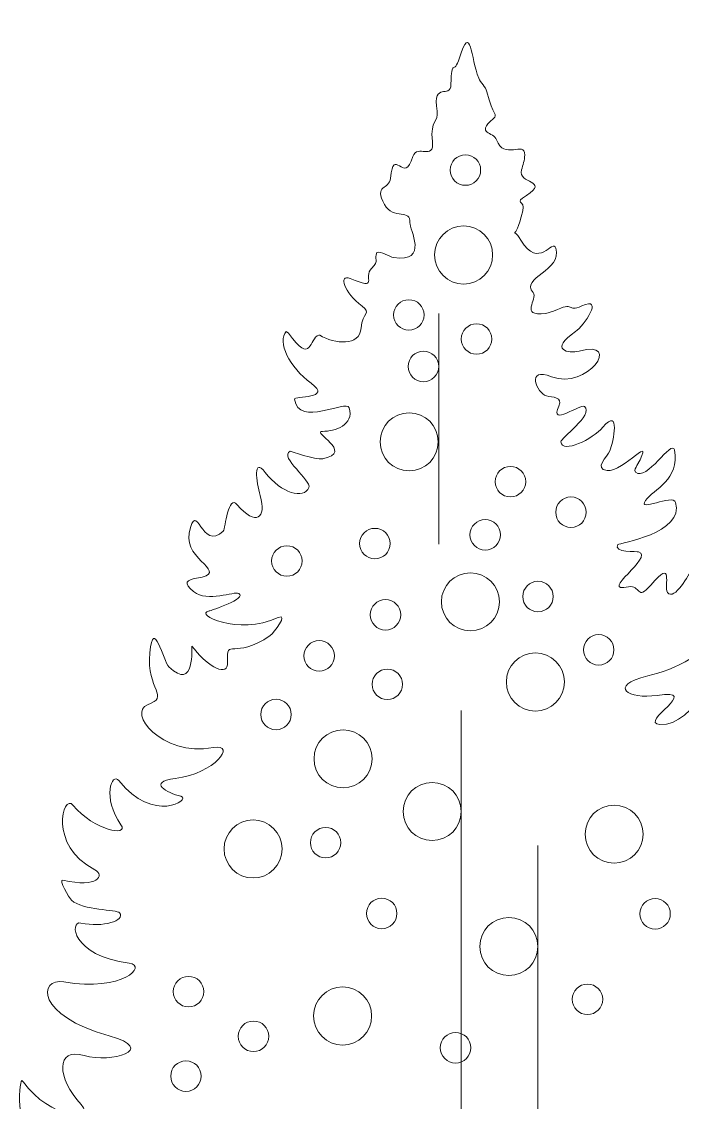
# Model space of a CAD drawing. Header units: millimetres. Extents: x -588 to -150, y -101 to 255.
# Drawn here: x -443.8 to -404.2, y 136.3 to 201 of the extents above; entities that cross this region are included whole.
import ezdxf

# ---------------------------------------------------------------- set-up
doc = ezdxf.new("R2010")
doc.units = ezdxf.units.MM
doc.header["$MEASUREMENT"] = 0
doc.layers.add('layer 1', color=7, linetype='Continuous')

msp = doc.modelspace()

# ---------------------------------------------------------------- linework, layer by layer
at = {"layer": 'layer 1', "lineweight": 9}
for points, knots in [([(-377.8551, 154.4808), (-378.5497, 157.3002), (-381.1067, 152.9607), (-380.952, 154.7359), (-380.952, 154.7359), (-380.6613, 158.0718), (-382.4798, 159.2082), (-385.1245, 160.6878), (-385.1245, 160.6878), (-385.1245, 160.6878), (-385.2798, 160.7753), (-385.2798, 160.7753), (-385.2798, 160.7753), (-386.7434, 161.6105), (-384.1273, 161.7348), (-384.6725, 163.2727), (-384.6725, 163.2727), (-384.9478, 164.0493), (-385.5451, 162.8919), (-386.9581, 163.07), (-386.9581, 163.07), (-387.845, 163.1818), (-387.8793, 162.5779), (-388.5383, 162.4726), (-388.5383, 162.4726), (-390.6152, 162.1408), (-388.9564, 165.2938), (-390.735, 165.5637), (-390.735, 165.5637), (-391.6602, 165.7041), (-388.9525, 163.347), (-392.7954, 163.8396), (-392.7954, 163.8396), (-395.4053, 164.1741), (-394.6589, 165.664), (-395.8867, 165.3467), (-395.8867, 165.3467), (-396.189, 165.2686), (-393.7621, 163.2755), (-396.0872, 163.3371), (-396.0872, 163.3371), (-398.1518, 163.3918), (-399.9585, 165.4232), (-400.0653, 165.4175), (-400.0653, 165.4175), (-400.4276, 165.3981), (-399.4852, 164.2102), (-399.4185, 164.1401), (-399.4185, 164.1401), (-398.8271, 163.5191), (-398.1606, 163.0898), (-397.33, 162.8647), (-397.33, 162.8647), (-396.304, 162.5923), (-394.9443, 162.5748), (-397.4701, 161.5852), (-397.4701, 161.5852), (-398.0291, 161.3662), (-399.0247, 161.8559), (-399.0311, 161.3142), (-399.0311, 161.3142), (-399.0327, 161.1798), (-399.2364, 161.0291), (-399.3112, 160.9338), (-399.3112, 160.9338), (-399.724, 160.4076), (-401.2947, 158.2501), (-402.0969, 158.4668), (-402.0969, 158.4668), (-402.4626, 158.5656), (-401.4591, 160.1274), (-401.6015, 161.1857), (-401.6015, 161.1857), (-401.8805, 163.2594), (-403.4916, 158.752), (-405.5846, 158.9511), (-405.5846, 158.9511), (-406.9119, 159.0773), (-402.9595, 161.1323), (-405.7509, 160.6952), (-405.7509, 160.6952), (-407.444, 160.4301), (-408.7712, 161.2339), (-406.305, 161.8609), (-406.305, 161.8609), (-404.7988, 162.2438), (-402.3191, 163.1071), (-402.5643, 165.1477), (-402.5643, 165.1477), (-402.6864, 166.1641), (-403.9128, 164.7936), (-403.2029, 166.3709), (-403.2029, 166.3709), (-402.864, 167.1238), (-402.7704, 170.5026), (-403.6997, 168.2311), (-403.6997, 168.2311), (-403.8015, 167.9822), (-404.7234, 166.2959), (-405.1269, 166.8579), (-405.1269, 166.8579), (-405.3748, 167.2032), (-404.7111, 168.9604), (-406.129, 167.291), (-406.129, 167.291), (-406.9868, 166.281), (-406.728, 167.3435), (-407.4578, 167.1877), (-407.4578, 167.1877), (-409.3501, 166.7836), (-405.8533, 168.9879), (-406.8708, 169.2871), (-406.8708, 169.2871), (-406.9314, 169.3049), (-408.4198, 169.2275), (-408.099, 169.7142), (-408.099, 169.7142), (-408.0606, 169.7725), (-404.0995, 170.394), (-404.6443, 172.2396), (-404.6443, 172.2396), (-404.8021, 172.774), (-406.9597, 171.6125), (-406.4449, 172.3482), (-406.4449, 172.3482), (-405.9713, 173.0251), (-404.3637, 173.59), (-404.7109, 175.3748), (-404.7109, 175.3748), (-404.8446, 176.0622), (-406.4066, 173.4337), (-407.0405, 174.0576), (-407.0405, 174.0576), (-407.1403, 174.1558), (-407.01, 174.3471), (-406.9606, 174.4368), (-406.9606, 174.4368), (-405.777, 176.5891), (-407.7675, 174.0169), (-408.7477, 174.1411), (-408.7477, 174.1411), (-409.5635, 174.2445), (-408.7246, 174.9691), (-408.5793, 175.3292), (-408.5793, 175.3292), (-408.3727, 175.8411), (-407.9193, 178.0051), (-408.9988, 176.7413), (-408.9988, 176.7413), (-409.6148, 176.0202), (-411.4139, 175.125), (-411.5208, 175.8706), (-411.5208, 175.8706), (-411.5431, 176.0262), (-409.5373, 177.4991), (-410.0939, 177.9742), (-410.0939, 177.9742), (-410.3172, 178.1648), (-412.228, 176.7196), (-411.6372, 178.0002), (-411.6372, 178.0002), (-411.3707, 178.5778), (-412.0225, 178.5124), (-412.3734, 178.6062), (-412.3734, 178.6062), (-412.9679, 178.765), (-413.616, 180.3754), (-412.0753, 179.7615), (-412.0753, 179.7615), (-409.9364, 178.9092), (-407.7807, 182.0134), (-410.4234, 181.295), (-410.4234, 181.295), (-411.0469, 181.1255), (-412.2755, 181.3503), (-410.629, 182.4631), (-410.629, 182.4631), (-410.1677, 182.7749), (-408.8761, 184.6214), (-410.2654, 183.9936), (-410.2654, 183.9936), (-411.2131, 183.5653), (-410.5911, 184.3343), (-411.9456, 183.6836), (-411.9456, 183.6836), (-411.9456, 183.6836), (-412.4212, 183.5361), (-412.4212, 183.5361), (-412.4212, 183.5361), (-414.0567, 183.3558), (-412.8411, 184.3946), (-413.178, 184.789), (-413.178, 184.789), (-413.9659, 185.7114), (-411.399, 186.0936), (-411.8105, 187.4455), (-411.8105, 187.4455), (-411.9976, 188.06), (-412.8347, 186.1137), (-413.9068, 187.9332), (-413.9068, 187.9332), (-414.5, 188.9399), (-414.3191, 187.5374), (-413.7887, 189.6845), (-413.7887, 189.6845), (-413.6156, 190.3851), (-414.3945, 190.0622), (-413.5629, 190.6075), (-413.5629, 190.6075), (-412.1762, 191.5168), (-414.1107, 191.2882), (-413.8663, 192.1308), (-413.8663, 192.1308), (-413.7827, 192.419), (-413.6844, 192.7189), (-413.6724, 193.0211), (-413.6724, 193.0211), (-413.6369, 193.9152), (-414.9666, 192.6752), (-415.3573, 193.9313), (-415.3573, 193.9313), (-415.5202, 194.4551), (-416.6474, 194.2149), (-415.5711, 195.1958), (-415.5711, 195.1958), (-415.2285, 195.5081), (-415.5917, 195.3177), (-415.9428, 196.8089), (-415.9428, 196.8089), (-416.0141, 197.1118), (-416.3079, 197.3402), (-416.4302, 197.6308), (-416.4302, 197.6308), (-416.896, 198.8005), (-416.909, 201.0045), (-417.5818, 198.8326), (-417.5818, 198.8326), (-417.9244, 197.7266), (-418.0484, 198.8714), (-418.0899, 197.259), (-418.0899, 197.259), (-418.1144, 196.3071), (-419.1957, 197.5267), (-418.9246, 195.6522), (-418.9246, 195.6522), (-418.8223, 194.9451), (-419.3457, 195.1856), (-419.2, 193.8348), (-419.2, 193.8348), (-419.0736, 192.6624), (-420.1242, 193.7048), (-420.3633, 192.9355), (-420.3633, 192.9355), (-420.9198, 191.1453), (-421.5179, 193.6447), (-421.7075, 191.6271), (-421.7075, 191.6271), (-421.771, 190.9516), (-422.7348, 191.2449), (-422.0711, 190.0648), (-422.0711, 190.0648), (-421.5343, 189.1104), (-420.4598, 189.8367), (-420.5492, 188.9581), (-420.5492, 188.9581), (-420.5832, 188.6242), (-419.3694, 186.5427), (-421.5264, 186.8903), (-421.5264, 186.8903), (-421.7814, 186.9314), (-422.2836, 187.2782), (-422.5207, 187.196), (-422.5207, 187.196), (-422.7258, 186.7682), (-422.3364, 186.7384), (-422.8394, 186.2397), (-422.8394, 186.2397), (-423.3829, 185.7009), (-422.351, 184.897), (-424.1319, 185.6375), (-424.1319, 185.6375), (-424.8316, 185.9285), (-424.5166, 184.783), (-423.4057, 183.9781), (-423.4057, 183.9781), (-422.8179, 183.5523), (-423.4075, 183.5973), (-423.4677, 182.6857), (-423.4677, 182.6857), (-423.5442, 181.5286), (-425.0489, 181.7371), (-425.9461, 182.2388), (-425.9461, 182.2388), (-425.9461, 182.2388), (-426.0066, 182.2496), (-426.0066, 182.2496), (-426.0066, 182.2496), (-426.5801, 182.0653), (-426.4186, 180.3901), (-427.8189, 182.3729), (-427.8189, 182.3729), (-427.8189, 182.3729), (-427.945, 182.4691), (-427.945, 182.4691), (-427.945, 182.4691), (-428.5099, 181.8671), (-427.7731, 180.3193), (-426.4559, 179.3664), (-426.4559, 179.3664), (-425.1439, 178.4172), (-427.4833, 178.6136), (-427.4554, 178.4145), (-427.4554, 178.4145), (-427.216, 176.7056), (-424.3322, 178.4163), (-424.1805, 177.9006), (-424.1805, 177.9006), (-423.8726, 176.8542), (-425.0324, 176.499), (-425.7795, 176.4891), (-425.7795, 176.4891), (-426.4994, 176.4795), (-423.8355, 175.2377), (-425.7506, 174.8539), (-425.7506, 174.8539), (-426.2373, 174.7564), (-427.7128, 175.318), (-427.722, 175.3129), (-427.722, 175.3129), (-428.3948, 174.9431), (-426.4198, 173.5449), (-426.5964, 173.122), (-426.5964, 173.122), (-426.8935, 172.4102), (-428.2517, 172.768), (-429.2168, 174.036), (-429.2168, 174.036), (-429.9272, 174.9694), (-429.7658, 173.5055), (-429.5059, 172.6448), (-429.5059, 172.6448), (-429.0929, 171.2772), (-429.7952, 170.7946), (-430.8782, 172.0996), (-430.8782, 172.0996), (-431.44, 172.7766), (-431.5805, 170.6683), (-431.7216, 170.5251), (-431.7216, 170.5251), (-433.0163, 169.2116), (-433.331, 172.5793), (-433.7604, 170.3914), (-433.7604, 170.3914), (-434.0806, 168.7599), (-431.2187, 168.0373), (-433.3193, 167.7064), (-433.3193, 167.7064), (-433.8987, 167.6151), (-434.1501, 167.4173), (-433.4964, 166.9017), (-433.4964, 166.9017), (-432.6486, 166.2329), (-431.0711, 166.9384), (-430.7938, 166.7924), (-430.7938, 166.7924), (-430.2325, 166.4969), (-432.4688, 165.7626), (-432.5699, 165.7423), (-432.5699, 165.7423), (-433.5184, 165.5519), (-430.8574, 164.2557), (-428.4293, 165.3427), (-428.4293, 165.3427), (-427.7994, 165.6247), (-428.6742, 164.4374), (-428.9074, 164.2747), (-428.9074, 164.2747), (-431.0968, 162.7469), (-431.5347, 164.2361), (-431.4578, 162.6764), (-431.4578, 162.6764), (-431.4136, 161.78), (-432.6319, 162.3685), (-433.434, 163.4633), (-433.434, 163.4633), (-433.434, 163.4633), (-433.6024, 163.6331), (-433.6024, 163.6331), (-433.6024, 163.6331), (-433.6128, 163.6242), (-433.3856, 160.8719), (-434.9752, 162.3984), (-434.9752, 162.3984), (-435.2965, 162.7069), (-435.9118, 165.4652), (-436.119, 163.2479), (-436.119, 163.2479), (-436.3315, 160.9735), (-434.8587, 160.6416), (-436.2566, 160.133), (-436.2566, 160.133), (-437.4314, 159.7056), (-435.5148, 157.018), (-432.3111, 157.567), (-432.3111, 157.567), (-430.9004, 157.8087), (-432.1842, 156.0348), (-434.5981, 155.7187), (-434.5981, 155.7187), (-436.3162, 155.4937), (-435.0553, 154.8685), (-434.2605, 154.653), (-434.2605, 154.653), (-433.5907, 154.4713), (-435.9174, 152.9768), (-437.9626, 155.5915), (-437.9626, 155.5915), (-438.3876, 156.1348), (-438.9953, 154.5736), (-437.8408, 152.9382), (-437.8408, 152.9382), (-437.3525, 152.2466), (-439.4412, 152.585), (-440.7146, 154.1244), (-440.7146, 154.1244), (-441.3156, 154.8509), (-442.2063, 151.6892), (-439.4122, 150.2604), (-439.4122, 150.2604), (-438.7922, 149.9434), (-439.2027, 149.1327), (-441.321, 149.643), (-441.321, 149.643), (-441.6207, 149.7152), (-440.9318, 148.5588), (-440.7968, 148.4335), (-440.7968, 148.4335), (-440.1302, 147.8149), (-438.0757, 147.8855), (-437.9218, 147.6868), (-437.9218, 147.6868), (-437.5584, 147.2177), (-438.9266, 146.7876), (-440.239, 147.0731), (-440.239, 147.0731), (-440.9411, 147.2259), (-440.8167, 145.1188), (-437.3427, 144.6691), (-437.3427, 144.6691), (-436.248, 144.5274), (-437.7044, 142.9461), (-441.2554, 143.5506), (-441.2554, 143.5506), (-442.7869, 143.8113), (-442.9636, 141.528), (-438.544, 140.3216), (-438.544, 140.3216), (-435.5994, 139.5178), (-438.4235, 138.6545), (-440.0463, 139.1449), (-440.0463, 139.1449), (-441.7714, 139.6663), (-441.6787, 137.779), (-440.233, 136.2134), (-440.233, 136.2134), (-439.2111, 135.1068), (-442.1219, 135.3592), (-443.6766, 137.5605), (-443.6766, 137.5605), (-443.6766, 137.5605), (-443.781, 137.6429), (-443.781, 137.6429), (-443.781, 137.6429), (-443.8942, 137.5188), (-444.5323, 134.3041), (-441.7934, 133.2367), (-441.7934, 133.2367), (-440.7591, 132.8336), (-442.7893, 132.5547), (-443.9201, 132.6444), (-443.9201, 132.6444), (-445.3642, 132.7589), (-443.9054, 129.8599), (-440.4719, 131.1977), (-440.4719, 131.1977), (-439.6948, 131.5005), (-440.1801, 129.517), (-443.0305, 129.6007), (-443.0305, 129.6007), (-444.921, 129.6562), (-442.0745, 127.1924), (-439.9145, 126.3919), (-439.9145, 126.3919), (-439.6066, 126.2778), (-436.6626, 125.6634), (-436.6384, 125.5843), (-436.6384, 125.5843), (-436.5471, 125.2858), (-440.7583, 123.3904), (-441.2064, 123.1271), (-441.2064, 123.1271), (-443.4902, 121.785), (-445.0906, 119.5539), (-446.6468, 117.4725)], [0, 0, 0, 0, 0.007874, 0.007874, 0.007874, 0.007874, 0.015748, 0.015748, 0.015748, 0.015748, 0.023622, 0.023622, 0.023622, 0.0236221, 0.0314961, 0.0314961, 0.0314961, 0.0314961, 0.0393701, 0.0393701, 0.0393701, 0.0393701, 0.0472441, 0.0472441, 0.0472441, 0.0472441, 0.0551181, 0.0551181, 0.0551181, 0.0551181, 0.0629921, 0.0629921, 0.0629921, 0.0629921, 0.0708661, 0.0708661, 0.0708661, 0.0708662, 0.0787402, 0.0787402, 0.0787402, 0.0787402, 0.0866142, 0.0866142, 0.0866142, 0.0866142, 0.0944882, 0.0944882, 0.0944882, 0.0944882, 0.1023622, 0.1023622, 0.1023622, 0.1023622, 0.1102362, 0.1102362, 0.1102362, 0.1102362, 0.1181102, 0.1181102, 0.1181102, 0.1181102, 0.1259843, 0.1259843, 0.1259843, 0.1259843, 0.1338583, 0.1338583, 0.1338583, 0.1338583, 0.1417323, 0.1417323, 0.1417323, 0.1417323, 0.1496063, 0.1496063, 0.1496063, 0.1496063, 0.1574803, 0.1574803, 0.1574803, 0.1574803, 0.1653543, 0.1653543, 0.1653543, 0.1653543, 0.1732283, 0.1732283, 0.1732283, 0.1732284, 0.1811024, 0.1811024, 0.1811024, 0.1811024, 0.1889764, 0.1889764, 0.1889764, 0.1889764, 0.1968504, 0.1968504, 0.1968504, 0.1968504, 0.2047244, 0.2047244, 0.2047244, 0.2047244, 0.2125984, 0.2125984, 0.2125984, 0.2125984, 0.2204724, 0.2204724, 0.2204724, 0.2204725, 0.2283465, 0.2283465, 0.2283465, 0.2283465, 0.2362205, 0.2362205, 0.2362205, 0.2362205, 0.2440945, 0.2440945, 0.2440945, 0.2440945, 0.2519685, 0.2519685, 0.2519685, 0.2519685, 0.2598425, 0.2598425, 0.2598425, 0.2598425, 0.2677165, 0.2677165, 0.2677165, 0.2677165, 0.2755906, 0.2755906, 0.2755906, 0.2755906, 0.2834646, 0.2834646, 0.2834646, 0.2834646, 0.2913386, 0.2913386, 0.2913386, 0.2913386, 0.2992126, 0.2992126, 0.2992126, 0.2992126, 0.3070866, 0.3070866, 0.3070866, 0.3070866, 0.3149606, 0.3149606, 0.3149606, 0.3149606, 0.3228346, 0.3228346, 0.3228346, 0.3228347, 0.3307087, 0.3307087, 0.3307087, 0.3307087, 0.3385827, 0.3385827, 0.3385827, 0.3385827, 0.3464567, 0.3464567, 0.3464567, 0.3464567, 0.3543307, 0.3543307, 0.3543307, 0.3543307, 0.3622047, 0.3622047, 0.3622047, 0.3622047, 0.3700787, 0.3700787, 0.3700787, 0.3700788, 0.3779528, 0.3779528, 0.3779528, 0.3779528, 0.3858268, 0.3858268, 0.3858268, 0.3858268, 0.3937008, 0.3937008, 0.3937008, 0.3937008, 0.4015748, 0.4015748, 0.4015748, 0.4015748, 0.4094488, 0.4094488, 0.4094488, 0.4094488, 0.4173228, 0.4173228, 0.4173228, 0.4173228, 0.4251969, 0.4251969, 0.4251969, 0.4251969, 0.4330709, 0.4330709, 0.4330709, 0.4330709, 0.4409449, 0.4409449, 0.4409449, 0.4409449, 0.4488189, 0.4488189, 0.4488189, 0.4488189, 0.4566929, 0.4566929, 0.4566929, 0.4566929, 0.4645669, 0.4645669, 0.4645669, 0.4645669, 0.4724409, 0.4724409, 0.4724409, 0.472441, 0.480315, 0.480315, 0.480315, 0.480315, 0.488189, 0.488189, 0.488189, 0.488189, 0.496063, 0.496063, 0.496063, 0.496063, 0.503937, 0.503937, 0.503937, 0.503937, 0.511811, 0.511811, 0.511811, 0.511811, 0.519685, 0.519685, 0.519685, 0.519685, 0.5275591, 0.5275591, 0.5275591, 0.5275591, 0.5354331, 0.5354331, 0.5354331, 0.5354331, 0.5433071, 0.5433071, 0.5433071, 0.5433071, 0.5511811, 0.5511811, 0.5511811, 0.5511811, 0.5590551, 0.5590551, 0.5590551, 0.5590551, 0.5669291, 0.5669291, 0.5669291, 0.5669291, 0.5748031, 0.5748031, 0.5748031, 0.5748032, 0.5826772, 0.5826772, 0.5826772, 0.5826772, 0.5905512, 0.5905512, 0.5905512, 0.5905512, 0.5984252, 0.5984252, 0.5984252, 0.5984252, 0.6062992, 0.6062992, 0.6062992, 0.6062992, 0.6141732, 0.6141732, 0.6141732, 0.6141732, 0.6220472, 0.6220472, 0.6220472, 0.6220473, 0.6299213, 0.6299213, 0.6299213, 0.6299213, 0.6377953, 0.6377953, 0.6377953, 0.6377953, 0.6456693, 0.6456693, 0.6456693, 0.6456693, 0.6535433, 0.6535433, 0.6535433, 0.6535433, 0.6614173, 0.6614173, 0.6614173, 0.6614173, 0.6692913, 0.6692913, 0.6692913, 0.6692913, 0.6771654, 0.6771654, 0.6771654, 0.6771654, 0.6850394, 0.6850394, 0.6850394, 0.6850394, 0.6929134, 0.6929134, 0.6929134, 0.6929134, 0.7007874, 0.7007874, 0.7007874, 0.7007874, 0.7086614, 0.7086614, 0.7086614, 0.7086614, 0.7165354, 0.7165354, 0.7165354, 0.7165354, 0.7244094, 0.7244094, 0.7244094, 0.7244095, 0.7322835, 0.7322835, 0.7322835, 0.7322835, 0.7401575, 0.7401575, 0.7401575, 0.7401575, 0.7480315, 0.7480315, 0.7480315, 0.7480315, 0.7559055, 0.7559055, 0.7559055, 0.7559055, 0.7637795, 0.7637795, 0.7637795, 0.7637795, 0.7716535, 0.7716535, 0.7716535, 0.7716536, 0.7795276, 0.7795276, 0.7795276, 0.7795276, 0.7874016, 0.7874016, 0.7874016, 0.7874016, 0.7952756, 0.7952756, 0.7952756, 0.7952756, 0.8031496, 0.8031496, 0.8031496, 0.8031496, 0.8110236, 0.8110236, 0.8110236, 0.8110236, 0.8188976, 0.8188976, 0.8188976, 0.8188976, 0.8267717, 0.8267717, 0.8267717, 0.8267717, 0.8346457, 0.8346457, 0.8346457, 0.8346457, 0.8425197, 0.8425197, 0.8425197, 0.8425197, 0.8503937, 0.8503937, 0.8503937, 0.8503937, 0.8582677, 0.8582677, 0.8582677, 0.8582677, 0.8661417, 0.8661417, 0.8661417, 0.8661417, 0.8740157, 0.8740157, 0.8740157, 0.8740158, 0.8818898, 0.8818898, 0.8818898, 0.8818898, 0.8897638, 0.8897638, 0.8897638, 0.8897638, 0.8976378, 0.8976378, 0.8976378, 0.8976378, 0.9055118, 0.9055118, 0.9055118, 0.9055118, 0.9133858, 0.9133858, 0.9133858, 0.9133858, 0.9212598, 0.9212598, 0.9212598, 0.9212599, 0.9291339, 0.9291339, 0.9291339, 0.9291339, 0.9370079, 0.9370079, 0.9370079, 0.9370079, 0.9448819, 0.9448819, 0.9448819, 0.9448819, 0.9527559, 0.9527559, 0.9527559, 0.9527559, 0.9606299, 0.9606299, 0.9606299, 0.9606299, 0.9685039, 0.9685039, 0.9685039, 0.9685039, 0.976378, 0.976378, 0.976378, 0.976378, 0.984252, 0.984252, 0.984252, 0.984252, 1, 1, 1, 1]), ([(-418.8255, 180.3733), (-418.8255, 180.8771), (-419.2339, 181.2855), (-419.7377, 181.2855), (-419.7377, 181.2855), (-420.2416, 181.2855), (-420.65, 180.8771), (-420.65, 180.3733), (-420.65, 180.3733), (-420.65, 179.8694), (-420.2416, 179.461), (-419.7378, 179.461), (-419.7378, 179.461), (-419.2339, 179.461), (-418.8255, 179.8694), (-418.8255, 180.3732), (-418.8255, 195.4872), (-418.8255, 150.1453), (-418.8255, 180.3733)], [0, 0, 0, 0, 0.2, 0.2, 0.2, 0.2, 0.4, 0.4, 0.4, 0.4, 0.6, 0.6, 0.6, 0.6, 1, 1, 1, 1.0001, 1.0001, 1.0001, 1.0001]), ([(-416.3129, 192.1223), (-416.3129, 192.6261), (-416.7213, 193.0345), (-417.2251, 193.0345), (-417.2251, 193.0345), (-417.7289, 193.0345), (-418.1374, 192.6261), (-418.1374, 192.1223), (-418.1374, 192.1223), (-418.1374, 191.6184), (-417.7289, 191.21), (-417.2251, 191.21), (-417.2251, 191.21), (-416.7213, 191.21), (-416.3129, 191.6184), (-416.3129, 192.1223)], [0, 0, 0, 0, 0.2, 0.2, 0.2, 0.2, 0.4, 0.4, 0.4, 0.4, 0.6, 0.6, 0.6, 0.6, 1, 1, 1, 1]), ([(-415.5949, 187.0429), (-415.5949, 188.0024), (-416.3728, 188.7802), (-417.3322, 188.7802), (-417.3322, 188.7802), (-418.2917, 188.7802), (-419.0696, 188.0024), (-419.0696, 187.0429), (-419.0696, 187.0429), (-419.0696, 186.0834), (-418.2917, 185.3056), (-417.3323, 185.3056), (-417.3323, 185.3056), (-416.3728, 185.3056), (-415.5949, 186.0834), (-415.5949, 187.0429)], [0, 0, 0, 0, 0.2, 0.2, 0.2, 0.2, 0.4, 0.4, 0.4, 0.4, 0.6, 0.6, 0.6, 0.6, 1, 1, 1, 1]), ([(-419.6982, 183.4543), (-419.6982, 183.9581), (-420.1066, 184.3666), (-420.6104, 184.3666), (-420.6104, 184.3666), (-421.1142, 184.3666), (-421.5226, 183.9581), (-421.5227, 183.4543), (-421.5227, 183.4543), (-421.5227, 182.9505), (-421.1142, 182.5421), (-420.6104, 182.5421), (-420.6104, 182.5421), (-420.1066, 182.5421), (-419.6982, 182.9505), (-419.6982, 183.4543)], [0, 0, 0, 0, 0.2, 0.2, 0.2, 0.2, 0.4, 0.4, 0.4, 0.4, 0.6, 0.6, 0.6, 0.6, 1, 1, 1, 1]), ([(-417.4793, 153.7453), (-417.4793, 154.7047), (-418.2571, 155.4826), (-419.2166, 155.4826), (-419.2166, 155.4826), (-420.1761, 155.4826), (-420.9539, 154.7047), (-420.9539, 153.7453), (-420.9539, 153.7453), (-420.9539, 152.7858), (-420.1761, 152.0079), (-419.2166, 152.0079), (-419.2166, 152.0079), (-418.2572, 152.0079), (-417.4793, 152.7858), (-417.4793, 153.7452), (-417.4793, 182.5272), (-417.4793, 96.1813), (-417.4793, 153.7453)], [0, 0, 0, 0, 0.2, 0.2, 0.2, 0.2, 0.4, 0.4, 0.4, 0.4, 0.6, 0.6, 0.6, 0.6, 1, 1, 1, 1.0001, 1.0001, 1.0001, 1.0001]), ([(-415.6452, 182.0151), (-415.6452, 182.5189), (-416.0536, 182.9273), (-416.5575, 182.9273), (-416.5575, 182.9273), (-417.0613, 182.9273), (-417.4697, 182.5189), (-417.4697, 182.0151), (-417.4697, 182.0151), (-417.4697, 181.5113), (-417.0613, 181.1029), (-416.5575, 181.1029), (-416.5575, 181.1029), (-416.0537, 181.1029), (-415.6452, 181.5113), (-415.6452, 182.0151)], [0, 0, 0, 0, 0.2, 0.2, 0.2, 0.2, 0.4, 0.4, 0.4, 0.4, 0.6, 0.6, 0.6, 0.6, 1, 1, 1, 1]), ([(-418.8548, 175.8635), (-418.8548, 176.823), (-419.6326, 177.6008), (-420.5921, 177.6008), (-420.5921, 177.6008), (-421.5516, 177.6008), (-422.3294, 176.823), (-422.3294, 175.8635), (-422.3294, 175.8635), (-422.3294, 174.9041), (-421.5516, 174.1262), (-420.5921, 174.1262), (-420.5921, 174.1262), (-419.6326, 174.1262), (-418.8548, 174.904), (-418.8548, 175.8635)], [0, 0, 0, 0, 0.2, 0.2, 0.2, 0.2, 0.4, 0.4, 0.4, 0.4, 0.6, 0.6, 0.6, 0.6, 1, 1, 1, 1]), ([(-412.8877, 145.6688), (-412.8877, 146.6282), (-413.6655, 147.4061), (-414.625, 147.4061), (-414.625, 147.4061), (-415.5845, 147.4061), (-416.3623, 146.6282), (-416.3623, 145.6688), (-416.3623, 145.6688), (-416.3623, 144.7093), (-415.5845, 143.9314), (-414.625, 143.9314), (-414.625, 143.9314), (-413.6655, 143.9314), (-412.8877, 144.7093), (-412.8877, 145.6687), (-412.8877, 174.4507), (-412.8877, 88.1048), (-412.8877, 145.6688)], [0, 0, 0, 0, 0.2, 0.2, 0.2, 0.2, 0.4, 0.4, 0.4, 0.4, 0.6, 0.6, 0.6, 0.6, 1, 1, 1, 1.0001, 1.0001, 1.0001, 1.0001]), ([(-413.6183, 173.479), (-413.6183, 173.9828), (-414.0267, 174.3912), (-414.5305, 174.3912), (-414.5305, 174.3912), (-415.0343, 174.3912), (-415.4427, 173.9828), (-415.4427, 173.479), (-415.4427, 173.479), (-415.4427, 172.9752), (-415.0343, 172.5667), (-414.5305, 172.5667), (-414.5305, 172.5667), (-414.0267, 172.5667), (-413.6183, 172.9752), (-413.6183, 173.479)], [0, 0, 0, 0, 0.2, 0.2, 0.2, 0.2, 0.4, 0.4, 0.4, 0.4, 0.6, 0.6, 0.6, 0.6, 1, 1, 1, 1]), ([(-409.9964, 171.6499), (-409.9964, 172.1537), (-410.4049, 172.5621), (-410.9087, 172.5621), (-410.9087, 172.5621), (-411.4125, 172.5621), (-411.8209, 172.1537), (-411.8209, 171.6499), (-411.8209, 171.6499), (-411.8209, 171.1461), (-411.4125, 170.7376), (-410.9087, 170.7376), (-410.9087, 170.7376), (-410.4049, 170.7376), (-409.9964, 171.1461), (-409.9964, 171.6499)], [0, 0, 0, 0, 0.2, 0.2, 0.2, 0.2, 0.4, 0.4, 0.4, 0.4, 0.6, 0.6, 0.6, 0.6, 1, 1, 1, 1]), ([(-415.1265, 170.3004), (-415.1265, 170.8042), (-415.5349, 171.2127), (-416.0388, 171.2127), (-416.0388, 171.2127), (-416.5426, 171.2127), (-416.951, 170.8042), (-416.951, 170.3004), (-416.951, 170.3004), (-416.951, 169.7966), (-416.5426, 169.3882), (-416.0388, 169.3882), (-416.0388, 169.3882), (-415.5349, 169.3882), (-415.1265, 169.7966), (-415.1265, 170.3004)], [0, 0, 0, 0, 0.2, 0.2, 0.2, 0.2, 0.4, 0.4, 0.4, 0.4, 0.6, 0.6, 0.6, 0.6, 1, 1, 1, 1]), ([(-421.7314, 169.7744), (-421.7314, 170.2783), (-422.1398, 170.6867), (-422.6436, 170.6867), (-422.6436, 170.6867), (-423.1474, 170.6867), (-423.5558, 170.2783), (-423.5558, 169.7745), (-423.5558, 169.7745), (-423.5558, 169.2706), (-423.1474, 168.8622), (-422.6436, 168.8622), (-422.6436, 168.8622), (-422.1398, 168.8622), (-421.7314, 169.2706), (-421.7314, 169.7744)], [0, 0, 0, 0, 0.2, 0.2, 0.2, 0.2, 0.4, 0.4, 0.4, 0.4, 0.6, 0.6, 0.6, 0.6, 1, 1, 1, 1]), ([(-426.9985, 168.7335), (-426.9985, 169.2373), (-427.4069, 169.6457), (-427.9107, 169.6457), (-427.9107, 169.6457), (-428.4145, 169.6457), (-428.8229, 169.2373), (-428.8229, 168.7335), (-428.8229, 168.7335), (-428.8229, 168.2297), (-428.4145, 167.8212), (-427.9107, 167.8212), (-427.9107, 167.8212), (-427.4069, 167.8212), (-426.9985, 168.2297), (-426.9985, 168.7335)], [0, 0, 0, 0, 0.2, 0.2, 0.2, 0.2, 0.4, 0.4, 0.4, 0.4, 0.6, 0.6, 0.6, 0.6, 1, 1, 1, 1]), ([(-415.1881, 166.291), (-415.1881, 167.2505), (-415.966, 168.0284), (-416.9254, 168.0284), (-416.9254, 168.0284), (-417.8849, 168.0284), (-418.6628, 167.2505), (-418.6628, 166.291), (-418.6628, 166.291), (-418.6628, 165.3316), (-417.8849, 164.5537), (-416.9255, 164.5537), (-416.9255, 164.5537), (-415.966, 164.5537), (-415.1881, 165.3315), (-415.1881, 166.291)], [0, 0, 0, 0, 0.2, 0.2, 0.2, 0.2, 0.4, 0.4, 0.4, 0.4, 0.6, 0.6, 0.6, 0.6, 1, 1, 1, 1]), ([(-411.9691, 166.6043), (-411.9691, 167.1081), (-412.3775, 167.5165), (-412.8813, 167.5165), (-412.8813, 167.5165), (-413.3851, 167.5165), (-413.7936, 167.1081), (-413.7936, 166.6043), (-413.7936, 166.6043), (-413.7936, 166.1005), (-413.3851, 165.6921), (-412.8813, 165.692), (-412.8813, 165.692), (-412.3775, 165.692), (-411.9691, 166.1005), (-411.9691, 166.6043)], [0, 0, 0, 0, 0.2, 0.2, 0.2, 0.2, 0.4, 0.4, 0.4, 0.4, 0.6, 0.6, 0.6, 0.6, 1, 1, 1, 1]), ([(-421.096, 165.5149), (-421.096, 166.0187), (-421.5044, 166.4271), (-422.0082, 166.4272), (-422.0082, 166.4272), (-422.5121, 166.4272), (-422.9205, 166.0187), (-422.9205, 165.5149), (-422.9205, 165.5149), (-422.9205, 165.0111), (-422.5121, 164.6027), (-422.0082, 164.6027), (-422.0082, 164.6027), (-421.5044, 164.6027), (-421.096, 165.0111), (-421.096, 165.5149)], [0, 0, 0, 0, 0.2, 0.2, 0.2, 0.2, 0.4, 0.4, 0.4, 0.4, 0.6, 0.6, 0.6, 0.6, 1, 1, 1, 1]), ([(-408.3344, 163.4149), (-408.3344, 163.9187), (-408.7429, 164.3271), (-409.2467, 164.3271), (-409.2467, 164.3271), (-409.7505, 164.3271), (-410.1589, 163.9187), (-410.1589, 163.4149), (-410.1589, 163.4149), (-410.1589, 162.9111), (-409.7505, 162.5027), (-409.2467, 162.5027), (-409.2467, 162.5027), (-408.7429, 162.5027), (-408.3344, 162.9111), (-408.3344, 163.4149)], [0, 0, 0, 0, 0.2, 0.2, 0.2, 0.2, 0.4, 0.4, 0.4, 0.4, 0.6, 0.6, 0.6, 0.6, 1, 1, 1, 1]), ([(-425.0672, 163.0544), (-425.0672, 163.5582), (-425.4756, 163.9666), (-425.9794, 163.9666), (-425.9794, 163.9666), (-426.4832, 163.9666), (-426.8916, 163.5582), (-426.8916, 163.0544), (-426.8916, 163.0544), (-426.8916, 162.5506), (-426.4832, 162.1422), (-425.9794, 162.1422), (-425.9794, 162.1422), (-425.4756, 162.1422), (-425.0672, 162.5506), (-425.0672, 163.0544)], [0, 0, 0, 0, 0.2, 0.2, 0.2, 0.2, 0.4, 0.4, 0.4, 0.4, 0.6, 0.6, 0.6, 0.6, 1, 1, 1, 1]), ([(-411.301, 161.4954), (-411.301, 162.4549), (-412.0788, 163.2328), (-413.0383, 163.2328), (-413.0383, 163.2328), (-413.9978, 163.2328), (-414.7756, 162.4549), (-414.7756, 161.4955), (-414.7756, 161.4955), (-414.7756, 160.536), (-413.9978, 159.7581), (-413.0383, 159.7581), (-413.0383, 159.7581), (-412.0788, 159.7581), (-411.301, 160.5359), (-411.301, 161.4954)], [0, 0, 0, 0, 0.2, 0.2, 0.2, 0.2, 0.4, 0.4, 0.4, 0.4, 0.6, 0.6, 0.6, 0.6, 1, 1, 1, 1]), ([(-420.9855, 161.3551), (-420.9855, 161.859), (-421.3939, 162.2674), (-421.8978, 162.2674), (-421.8978, 162.2674), (-422.4016, 162.2674), (-422.81, 161.859), (-422.81, 161.3551), (-422.81, 161.3551), (-422.81, 160.8513), (-422.4016, 160.4429), (-421.8978, 160.4429), (-421.8978, 160.4429), (-421.3939, 160.4429), (-420.9855, 160.8513), (-420.9855, 161.3551)], [0, 0, 0, 0, 0.2, 0.2, 0.2, 0.2, 0.4, 0.4, 0.4, 0.4, 0.6, 0.6, 0.6, 0.6, 1, 1, 1, 1]), ([(-427.6495, 159.5477), (-427.6495, 160.0516), (-428.0579, 160.46), (-428.5617, 160.46), (-428.5617, 160.46), (-429.0656, 160.46), (-429.474, 160.0516), (-429.474, 159.5477), (-429.474, 159.5477), (-429.474, 159.0439), (-429.0656, 158.6355), (-428.5618, 158.6355), (-428.5618, 158.6355), (-428.0579, 158.6355), (-427.6495, 159.0439), (-427.6495, 159.5477)], [0, 0, 0, 0, 0.2, 0.2, 0.2, 0.2, 0.4, 0.4, 0.4, 0.4, 0.6, 0.6, 0.6, 0.6, 1, 1, 1, 1]), ([(-422.8119, 156.8979), (-422.8119, 157.8574), (-423.5897, 158.6352), (-424.5492, 158.6352), (-424.5492, 158.6352), (-425.5087, 158.6352), (-426.2865, 157.8574), (-426.2865, 156.8979), (-426.2865, 156.8979), (-426.2865, 155.9384), (-425.5087, 155.1606), (-424.5492, 155.1606), (-424.5492, 155.1606), (-423.5897, 155.1606), (-422.8119, 155.9384), (-422.8119, 156.8979)], [0, 0, 0, 0, 0.2, 0.2, 0.2, 0.2, 0.4, 0.4, 0.4, 0.4, 0.6, 0.6, 0.6, 0.6, 1, 1, 1, 1]), ([(-406.5858, 152.3874), (-406.5858, 153.3469), (-407.3636, 154.1247), (-408.3231, 154.1247), (-408.3231, 154.1247), (-409.2826, 154.1247), (-410.0604, 153.3469), (-410.0604, 152.3874), (-410.0604, 152.3874), (-410.0604, 151.428), (-409.2826, 150.6501), (-408.3231, 150.6501), (-408.3231, 150.6501), (-407.3636, 150.6501), (-406.5858, 151.4279), (-406.5858, 152.3874)], [0, 0, 0, 0, 0.2, 0.2, 0.2, 0.2, 0.4, 0.4, 0.4, 0.4, 0.6, 0.6, 0.6, 0.6, 1, 1, 1, 1]), ([(-428.1967, 151.5046), (-428.1967, 152.4641), (-428.9745, 153.2419), (-429.934, 153.2419), (-429.934, 153.2419), (-430.8935, 153.2419), (-431.6713, 152.4641), (-431.6713, 151.5046), (-431.6713, 151.5046), (-431.6713, 150.5451), (-430.8935, 149.7673), (-429.934, 149.7673), (-429.934, 149.7673), (-428.9745, 149.7673), (-428.1967, 150.5451), (-428.1967, 151.5046)], [0, 0, 0, 0, 0.2, 0.2, 0.2, 0.2, 0.4, 0.4, 0.4, 0.4, 0.6, 0.6, 0.6, 0.6, 1, 1, 1, 1]), ([(-424.6814, 151.8804), (-424.6814, 152.3842), (-425.0898, 152.7927), (-425.5937, 152.7927), (-425.5937, 152.7927), (-426.0975, 152.7927), (-426.5059, 152.3842), (-426.5059, 151.8804), (-426.5059, 151.8804), (-426.5059, 151.3766), (-426.0975, 150.9682), (-425.5937, 150.9682), (-425.5937, 150.9682), (-425.0898, 150.9682), (-424.6814, 151.3766), (-424.6814, 151.8804)], [0, 0, 0, 0, 0.2, 0.2, 0.2, 0.2, 0.4, 0.4, 0.4, 0.4, 0.6, 0.6, 0.6, 0.6, 1, 1, 1, 1]), ([(-421.3219, 147.6462), (-421.3219, 148.15), (-421.7303, 148.5584), (-422.2342, 148.5584), (-422.2342, 148.5584), (-422.738, 148.5584), (-423.1464, 148.15), (-423.1464, 147.6462), (-423.1464, 147.6462), (-423.1464, 147.1424), (-422.738, 146.7339), (-422.2342, 146.7339), (-422.2342, 146.7339), (-421.7303, 146.7339), (-421.3219, 147.1424), (-421.3219, 147.6462)], [0, 0, 0, 0, 0.2, 0.2, 0.2, 0.2, 0.4, 0.4, 0.4, 0.4, 0.6, 0.6, 0.6, 0.6, 1, 1, 1, 1]), ([(-404.9602, 147.6236), (-404.9602, 148.1274), (-405.3686, 148.5358), (-405.8724, 148.5358), (-405.8724, 148.5358), (-406.3763, 148.5358), (-406.7847, 148.1274), (-406.7847, 147.6236), (-406.7847, 147.6236), (-406.7847, 147.1198), (-406.3763, 146.7113), (-405.8724, 146.7113), (-405.8724, 146.7113), (-405.3686, 146.7113), (-404.9602, 147.1198), (-404.9602, 147.6236)], [0, 0, 0, 0, 0.2, 0.2, 0.2, 0.2, 0.4, 0.4, 0.4, 0.4, 0.6, 0.6, 0.6, 0.6, 1, 1, 1, 1]), ([(-432.8837, 142.9678), (-432.8837, 143.4716), (-433.2921, 143.88), (-433.7959, 143.88), (-433.7959, 143.88), (-434.2997, 143.88), (-434.7082, 143.4716), (-434.7082, 142.9678), (-434.7082, 142.9678), (-434.7082, 142.464), (-434.2998, 142.0556), (-433.7959, 142.0556), (-433.7959, 142.0556), (-433.2921, 142.0556), (-432.8837, 142.464), (-432.8837, 142.9678)], [0, 0, 0, 0, 0.2, 0.2, 0.2, 0.2, 0.4, 0.4, 0.4, 0.4, 0.6, 0.6, 0.6, 0.6, 1, 1, 1, 1]), ([(-422.8375, 141.512), (-422.8375, 142.4715), (-423.6153, 143.2494), (-424.5748, 143.2494), (-424.5748, 143.2494), (-425.5343, 143.2494), (-426.3121, 142.4715), (-426.3121, 141.512), (-426.3121, 141.512), (-426.3121, 140.5526), (-425.5343, 139.7747), (-424.5748, 139.7747), (-424.5748, 139.7747), (-423.6154, 139.7747), (-422.8375, 140.5525), (-422.8375, 141.512)], [0, 0, 0, 0, 0.2, 0.2, 0.2, 0.2, 0.4, 0.4, 0.4, 0.4, 0.6, 0.6, 0.6, 0.6, 1, 1, 1, 1]), ([(-409.0085, 142.5078), (-409.0085, 143.0116), (-409.4169, 143.4201), (-409.9207, 143.4201), (-409.9207, 143.4201), (-410.4245, 143.4201), (-410.8329, 143.0116), (-410.8329, 142.5078), (-410.8329, 142.5078), (-410.8329, 142.004), (-410.4245, 141.5956), (-409.9207, 141.5956), (-409.9207, 141.5956), (-409.4169, 141.5956), (-409.0085, 142.004), (-409.0085, 142.5078)], [0, 0, 0, 0, 0.2, 0.2, 0.2, 0.2, 0.4, 0.4, 0.4, 0.4, 0.6, 0.6, 0.6, 0.6, 1, 1, 1, 1]), ([(-428.9982, 140.2956), (-428.9982, 140.7994), (-429.4067, 141.2078), (-429.9105, 141.2078), (-429.9105, 141.2078), (-430.4143, 141.2078), (-430.8227, 140.7994), (-430.8227, 140.2956), (-430.8227, 140.2956), (-430.8227, 139.7918), (-430.4143, 139.3834), (-429.9105, 139.3834), (-429.9105, 139.3834), (-429.4067, 139.3834), (-428.9982, 139.7918), (-428.9982, 140.2956)], [0, 0, 0, 0, 0.2, 0.2, 0.2, 0.2, 0.4, 0.4, 0.4, 0.4, 0.6, 0.6, 0.6, 0.6, 1, 1, 1, 1]), ([(-416.9025, 139.6091), (-416.9025, 140.1129), (-417.3109, 140.5214), (-417.8148, 140.5214), (-417.8148, 140.5214), (-418.3186, 140.5214), (-418.727, 140.1129), (-418.727, 139.6091), (-418.727, 139.6091), (-418.727, 139.1053), (-418.3186, 138.6969), (-417.8148, 138.6969), (-417.8148, 138.6969), (-417.3109, 138.6969), (-416.9025, 139.1053), (-416.9025, 139.6091)], [0, 0, 0, 0, 0.2, 0.2, 0.2, 0.2, 0.4, 0.4, 0.4, 0.4, 0.6, 0.6, 0.6, 0.6, 1, 1, 1, 1]), ([(-433.0414, 137.9139), (-433.0414, 138.4178), (-433.4498, 138.8262), (-433.9536, 138.8262), (-433.9536, 138.8262), (-434.4575, 138.8262), (-434.8659, 138.4178), (-434.8659, 137.9139), (-434.8659, 137.9139), (-434.8659, 137.4101), (-434.4575, 137.0017), (-433.9536, 137.0017), (-433.9536, 137.0017), (-433.4498, 137.0017), (-433.0414, 137.4101), (-433.0414, 137.9139)], [0, 0, 0, 0, 0.2, 0.2, 0.2, 0.2, 0.4, 0.4, 0.4, 0.4, 0.6, 0.6, 0.6, 0.6, 1, 1, 1, 1])]:
    msp.add_open_spline(points, degree=3, knots=knots, dxfattribs=at)

doc.saveas('drawing.dxf')
